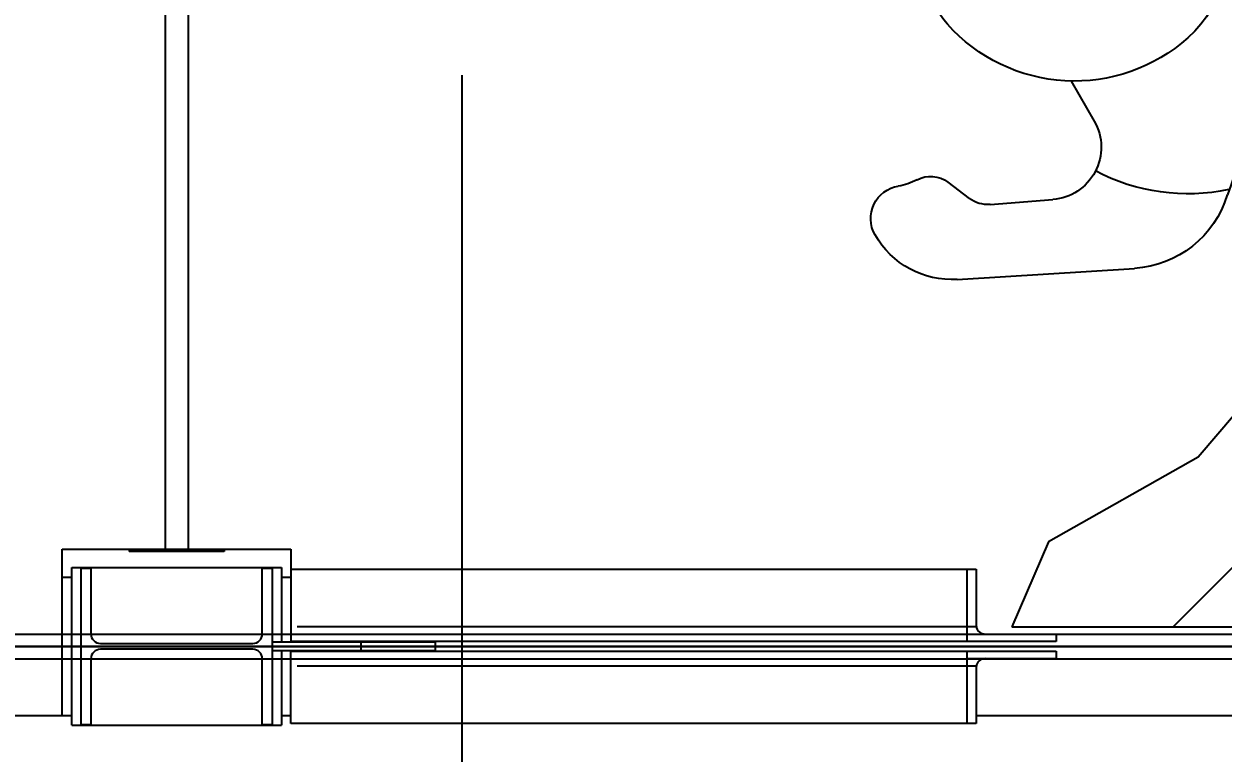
# Model space of a CAD drawing. Header units: metres. Extents: x 0 to 63075, y 0 to 44550.
# Drawn here: x 13641 to 14904, y 23641 to 24409 of the extents above; entities that cross this region are included whole.
import ezdxf

# ---------------------------------------------------------------- set-up
doc = ezdxf.new("R2010")
doc.units = ezdxf.units.M
doc.header["$LTSCALE"] = 75
doc.linetypes.add('CENTER2', pattern=[28.575, 19.05, -3.175, 3.175, -3.175])
doc.linetypes.add('CENTERX2', pattern=[101.6, 63.5, -12.7, 12.7, -12.7])
for name, color, linetype in [('SC1', 7, 'CENTER2'), ('SDM', 7, 'Continuous'), ('SL1', 8, 'Continuous')]:
    doc.layers.add(name, color=color, linetype=linetype)
doc.styles.add('ROMANS', font='ROMANS.SHX')
doc.dimstyles.new('75___1-75', dxfattribs={"dimscale": 75, "dimtxt": 2.5, "dimasz": 2, "dimexe": 1.5, "dimexo": 1, "dimgap": 0.5, "dimtad": 1, "dimdec": 0, "dimzin": 12, "dimtxsty": 'ROMANS', "dimcen": 0, "dimclrd": 256, "dimclre": 256, "dimclrt": 3, "dimazin": 3, "dimtfac": 1, "dimtdec": 0, "dimtmove": 0, "dimatfit": 0, "dimfxl": 1, "dimlwd": -1, "dimlwe": -1, "dimarcsym": 0})

# ---------------------------------------------------------------- blocks, each defined once
blk = doc.blocks.new('A$Ca548c4ee')
at = {"layer": 'SL1'}
h = blk.add_hatch(dxfattribs=at)
h.set_pattern_fill('_USER', color=256, scale=162.5, angle=45, style=0, pattern_type=0)
h.set_pattern_definition([(45, (-77751.2, -19190.13), (-114.90485, 114.90485), [])])
h.paths.add_polyline_path([(6421.9, 1105.2), (7551.1, 1105.2), (7500.4, 1206.5), (7265.1, 1292.9), (7047.6, 1522.3), (6925.4, 1546.2), (6794.3, 1489.6), (6618.5, 1284), (6460.6, 1194.6)])
for p, q in [((5530, 1884.5), (5530, 1184.5)), ((5530, 1884.5), (5530, 1184.5)), ((5554.3, 1884.5), (5554.3, 1184.5)), ((5554.3, 1884.5), (5554.3, 1184.5)), ((5421.6, 1187), (5662.6, 1187)), ((5421.6, 1011.5), (5421.6, 1187)), ((5492.1, 1187), (5492.1, 1184.5)), ((5592.1, 1184.5), (5492.1, 1184.5)), ((5592.1, 1187), (5592.1, 1184.5)), ((5662.6, 1187), (5662.6, 1165.7)), ((5431.6, 1167.5), (5652.6, 1167.5)), ((5431.6, 1001.5), (5431.6, 1167.5)), ((5441.6, 1167), (5451.8, 1167)), ((5441.6, 1002), (5441.6, 1167)), ((5451.8, 1167), (5451.8, 1097.6)), ((5632.4, 1167), (5642.6, 1167)), ((5632.4, 1097.6), (5632.4, 1167)), ((5642.6, 1167), (5642.6, 1002)), ((5652.6, 1167.5), (5652.6, 1089.2)), ((5662.6, 1165.7), (6374.9, 1165.7)), ((5662.6, 1165.7), (5662.6, 1089.5)), ((6374.9, 1089.5), (6374.9, 1165.7)), ((6374.9, 1165.7), (6384.6, 1165.7)), ((6384.6, 1165.7), (6384.6, 1105.5)), ((5421.6, 1157.5), (5431.6, 1157.5)), ((5652.6, 1157.5), (5662.6, 1157.5)), ((5669.1, 1105.5), (6384.6, 1105.5)), ((642.1, 1097.5), (7704.1, 1097.5)), ((642.1, 1097.5), (7704.1, 1097.5)), ((5461.8, 1087.6), (5622.4, 1087.6)), ((5642.6, 1089.2), (5736.3, 1089.2)), ((5662.6, 1089.5), (5662.6, 1089.2)), ((6374.9, 1089.5), (5662.6, 1089.5)), ((5736.3, 1089.2), (5736.3, 1079.7)), ((5736.3, 1089.2), (5814.4, 1089.2)), ((5814.4, 1089.2), (5814.4, 1079.7)), ((6374.9, 1097.4), (6394.6, 1097.4)), ((6468.7, 1089.5), (6374.9, 1089.5)), ((6394.6, 1097.4), (6468.7, 1097.4)), ((6468.7, 1097.4), (6468.7, 1089.5)), ((0, 1084.5), (9072.5, 1084.5)), ((7836.9, 1084.5), (0, 1084.5)), ((5622.4, 1081.4), (5461.8, 1081.4)), ((5736.3, 1079.7), (5642.6, 1079.7)), ((5652.6, 1079.7), (5652.6, 1001.5)), ((5662.6, 1079.7), (5662.6, 1079.5)), ((5662.6, 1079.5), (6374.9, 1079.5)), ((5662.6, 1003.3), (5662.6, 1079.5)), ((5814.4, 1079.7), (5736.3, 1079.7)), ((6374.9, 1003.3), (6374.9, 1079.5)), ((6374.9, 1079.5), (6468.7, 1079.5)), ((6468.7, 1079.5), (6468.7, 1071.5)), ((642.1, 1071.4), (7704.1, 1071.4)), ((642.1, 1071.4), (7704.1, 1071.4)), ((5451.8, 1071.4), (5451.8, 1002)), ((5632.4, 1002), (5632.4, 1071.4)), ((6384.6, 1063.5), (5669.1, 1063.5)), ((6394.6, 1071.5), (6374.9, 1071.5)), ((6384.6, 1063.5), (6384.6, 1003.3)), ((6468.7, 1071.5), (6394.6, 1071.5)), ((790.1, 1011.5), (5421.6, 1011.5)), ((5421.6, 1011.5), (5431.6, 1011.5)), ((5652.6, 1011.5), (5662.6, 1011.5)), ((6384.6, 1011.5), (6999.6, 1011.5)), ((5431.6, 1001.5), (5652.6, 1001.5)), ((5451.8, 1002), (5441.6, 1002)), ((5642.6, 1002), (5632.4, 1002)), ((6374.9, 1003.3), (5662.6, 1003.3)), ((6384.6, 1003.3), (6374.9, 1003.3))]:
    blk.add_line(p, q, dxfattribs=at)
blk.add_lwpolyline([(6421.9, 1105.2), (7551.1, 1105.2), (7500.4, 1206.5), (7265.1, 1292.9), (7047.6, 1522.3), (6925.4, 1546.2), (6794.3, 1489.6), (6618.5, 1284), (6460.6, 1194.6)], close=True, dxfattribs=at)
for centre, start, end in [((5461.8, 1097.6), 179.998, 270), ((5622.4, 1097.6), 270, 359.998), ((5461.8, 1071.4), 90, 179.998), ((5622.4, 1071.4), 359.998, 90)]:
    blk.add_arc(centre, 10, start, end, dxfattribs=at)
for centre, major_axis, start_param, end_param in [((6394.6, 1105.5), (-9.93, 0), 0, 1.570795), ((6394.6, 1063.5), (9.93, 0), 1.570795, 3.141592)]:
    blk.add_ellipse(centre, major_axis=major_axis, ratio=0.811713, start_param=start_param, end_param=end_param, dxfattribs=at)
blk = doc.blocks.new('*D21')
at = {"layer": 'Defpoints', "color": 0, "transparency": 16777216}
for p in [(14102.1, 24429.8), (16101.6, 22044), (16101.6, 22044)]:
    blk.add_point(p, dxfattribs=at)
at = {"layer": 'SDM', "transparency": 16777216}
for p, q in [((14102.1, 24354.8), (14102.1, 21931.5)), ((16101.6, 22119), (16101.6, 22156.5)), ((14252.1, 22044), (15951.6, 22044))]:
    blk.add_line(p, q, dxfattribs=at)
for points in [[(14252.1, 22069), (14252.1, 22019), (14102.1, 22044)], [(15951.6, 22069), (15951.6, 22019), (16101.6, 22044)]]:
    blk.add_solid(points, dxfattribs=at)
at = {"layer": 'SDM', "color": 3, "transparency": 16777216, "insert": (15101.9, 22175.3), "char_height": 187.5, "attachment_point": 5, "style": 'ROMANS'}
blk.add_mtext('1999', dxfattribs=at)
blk = doc.blocks.new('A$Ccbbab350')
at = {"layer": 'SDM'}
for p, q in [((339.6, 706.1), (153, 694.7)), ((305.1, 627.2), (238.9, 622)), ((349.5, 603.7), (327, 620.8)), ((219.6, 497.2), (195.3, 539.6)), ((220.4, 209.1), (196.2, 166.7)), ((350.4, 102.6), (327.9, 85.5)), ((305.9, 79.1), (239.8, 84.3)), ((340.5, 0.2), (153.9, 11.6))]:
    blk.add_line(p, q, dxfattribs=at)
for centre, radius, start, end in [((345.3, 613.2), 93.1, 29.5813, 93.5076), ((159.7, 585.9), 108.9, 93.5076, 163.4031), ((396.2, 642), 34.6, 279.2551, 29.5813), ((243.2, 567), 55.2, 94.5143, 209.7562), ((307.6, 595.2), 32.1, 52.7892, 94.5143), ((1048, 256.8), 1056.4, 160.0552, 170.3162), ((97, 409.1), 206.9, 62.0521, 102.112), ((412, 545), 63.7, 99.2551, 118.134), ((367.7, 627.8), 30.2, 232.7892, 298.134), ((215.9, 334), 163.2, 8.044, 157.254), ((467.7, 355.6), 467.7, 170.2941, 190.3225), ((181.3, 348.5), 125.7, 157.254, 228.2029), ((269.6, 341.6), 108.9, 318.2486, 8.044), ((1048.9, 449.5), 1056.4, 189.6838, 199.9448), ((217.1, 388.5), 179.4, 228.2029, 318.2486), ((244.1, 139.3), 55.2, 150.2438, 265.4857), ((97.9, 297.2), 206.9, 257.888, 297.9479), ((368.6, 78.5), 30.2, 61.866, 127.2108), ((412.9, 161.3), 63.7, 241.866, 260.7449), ((160.6, 120.4), 108.9, 196.5969, 266.4924), ((397.1, 64.3), 34.6, 330.4187, 80.7449), ((308.5, 111.1), 32.1, 265.4857, 307.2108), ((346.2, 93.1), 93.1, 266.4924, 330.4187)]:
    blk.add_arc(centre, radius, start, end, dxfattribs=at)

msp = doc.modelspace()

# ---------------------------------------------------------------- linework, layer by layer
at = {"layer": 'SC1', "color": 7, "linetype": 'CENTERX2', "lineweight": 9}
msp.add_line((21442.6, 23752.8), (5680.4, 23752.9), dxfattribs=at)

# ---------------------------------------------------------------- block references
at = {"layer": 'SDM'}
msp.add_blockref('A$Ca548c4ee', (8259.5, 22668.4), dxfattribs=at)
at = {"layer": 'SDM', "xscale": -1}
msp.add_blockref('A$Ccbbab350', (14964.6, 24139.4), dxfattribs=at)

# ---------------------------------------------------------------- dimensions: what is measured, and where the dimension line sits
at = {"layer": 'SDM'}
dim = msp.add_linear_dim(base=(16101.6343, 22044.0416), p1=(14102.1345, 24429.769), p2=(16101.6343, 22044.0416), dimstyle='75___1-75', dxfattribs=at)
dim.commit()
dim.dimension.update_dxf_attribs({"geometry": '*D21', "text_midpoint": (15101.8844, 22175.2916)})

doc.saveas('drawing.dxf')
